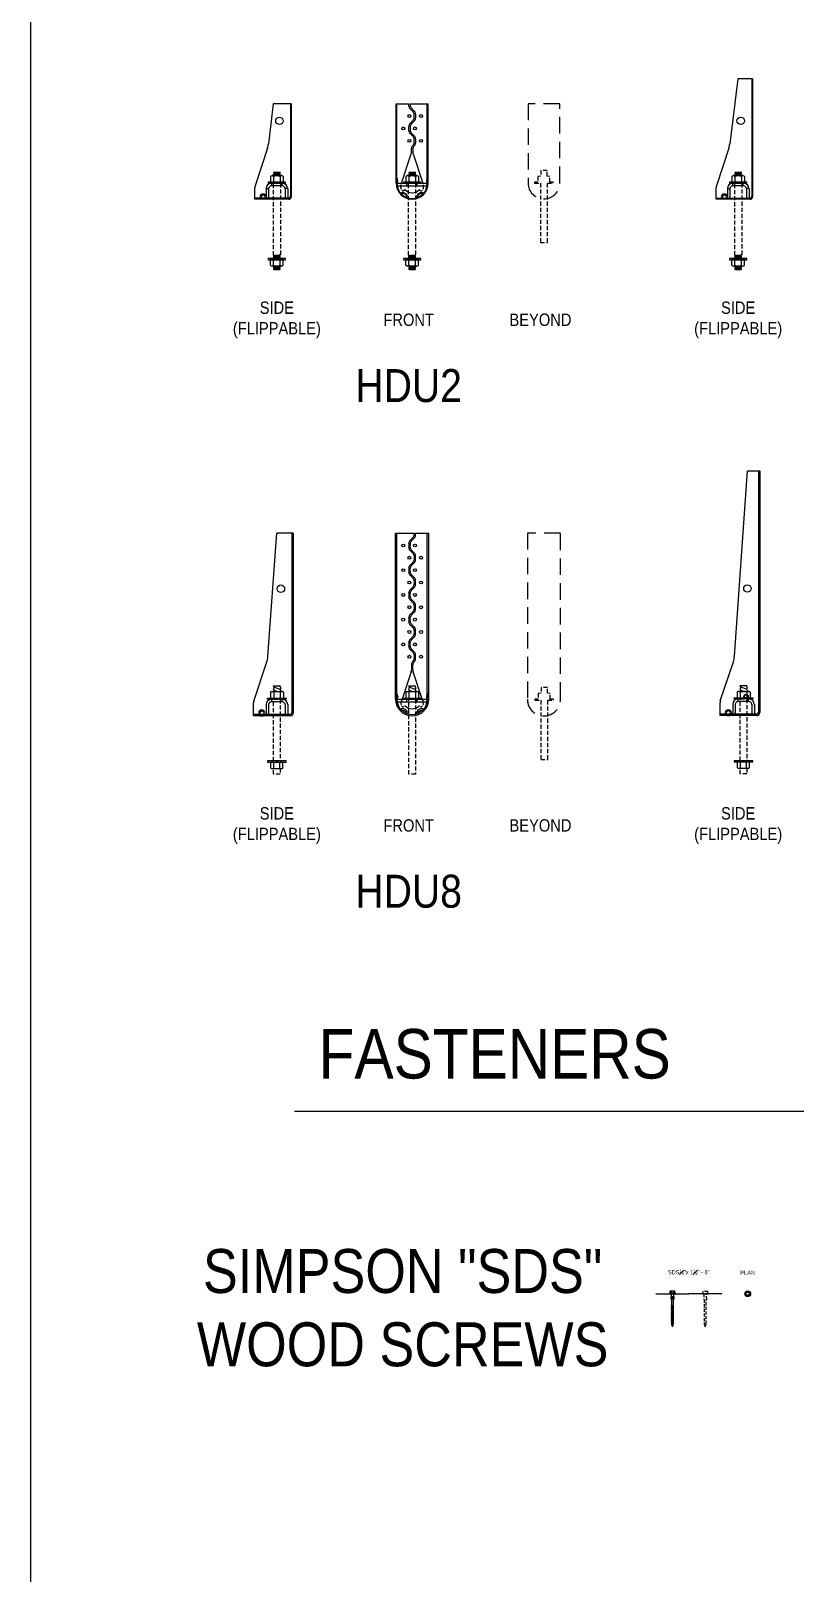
# Model space of a CAD drawing. Header units: inches. Extents: x -2661 to 42767, y -1222 to 9099.
# Drawn here: x 1230.6 to 1300.2, y 1373.8 to 1514.1 of the extents above; entities that cross this region are included whole.
import ezdxf

# ---------------------------------------------------------------- set-up
doc = ezdxf.new("R2010")
doc.units = ezdxf.units.IN
doc.header["$LTSCALE"] = 12
doc.header["$MEASUREMENT"] = 0
doc.linetypes.add('HIDDEN2', pattern=[0.1875, 0.125, -0.0625])
doc.linetypes.add('HIDDEN8', pattern=[0.04625, 0.03125, -0.015])
doc.layers.get('0').update_dxf_attribs({"linetype": 'CONTINUOUS'})
doc.layers.add('S-ANNO-NONPLOT', color=253, linetype='CONTINUOUS', plot=False, transparency=0.5)
for name, color, linetype in [('S-ANNO-NOTE', 4, 'CONTINUOUS'), ('S-BOLT', 2, 'CONTINUOUS'), ('S-FASTENERS', 2, 'CONTINUOUS'), ('S-SIMPSON', 2, 'CONTINUOUS')]:
    doc.layers.add(name, color=color, linetype=linetype)
doc.styles.add('Arial', font='arial.ttf', dxfattribs={"width": 0.85})

# ---------------------------------------------------------------- blocks, each defined once
blk = doc.blocks.new('NUT-LG-THREADS-new')
for p, q in [((-0.94, 0.89), (-0.94, 0)), ((-0.94, 0), (0.94, 0)), ((-0.7, 0.94), (0.7, 0.94)), ((-0.54, 1.8), (0.47, 1.8)), ((-0.54, 1.8), (-0.4, 1.57)), ((-0.4, 1.57), (-0.54, 1.33)), ((-0.54, 1.33), (-0.47, 1.22)), ((-0.4, 1.1), (-0.49, 0.94)), ((-0.47, 1.22), (-0.4, 1.1)), ((-0.47, 0.89), (-0.47, 0)), ((0.41, 1.24), (-0.4, 1.57)), ((-0.01, 0.94), (-0.4, 1.1)), ((0.41, 1.71), (0.17, 1.8)), ((0.47, 1.8), (0.41, 1.71)), ((0.41, 1.71), (0.55, 1.47)), ((0.55, 1.47), (0.41, 1.24)), ((0.41, 1.24), (0.55, 1)), ((0.47, 0.89), (0.47, 0)), ((0.55, 1), (0.51, 0.94)), ((0.94, 0.89), (0.94, 0))]:
    blk.add_line(p, q)
for centre, radius, start, end in [((-0.7, 0.34), 0.597, 66.8491, 113.1509), ((0, -1.38), 2.32, 78.3052, 101.6948), ((0.7, 0.34), 0.597, 66.8491, 113.1509)]:
    blk.add_arc(centre, radius, start, end)
blk = doc.blocks.new('NUT-w-WASHER-LG-new')
blk.add_lwpolyline([(-1.36, 0.17), (1.36, 0.17), (1.36, 0), (-1.36, 0)], close=True)
blk.add_blockref('NUT-LG-THREADS-new', (0, 0.17))
blk = doc.blocks.new('SDS.25X3-f')
at = {"layer": 'S-SIMPSON'}
for p, q in [((0.26, 0.05), (-0.26, 0.05)), ((-0.26, 0.05), (-0.26, 0)), ((0.26, 0), (-0.26, 0)), ((-0.22, 0.22), (-0.22, 0.05)), ((0.16, 0.24), (-0.16, 0.24)), ((-0.11, 0.22), (-0.11, 0.05)), ((0.11, 0.22), (0.11, 0.05)), ((0.22, 0.22), (0.22, 0.05)), ((0.26, 0.05), (0.26, 0)), ((-0.13, -0.29), (-0.13, -0.5)), ((0.13, -0.29), (-0.13, -0.29)), ((0.13, -0.5), (-0.12, -0.5)), ((-0.09, -0.54), (-0.12, -0.5)), ((-0.09, -0.54), (-0.09, -1)), ((-0.09, -0.57), (-0.09, -1)), ((-0.08, -0.29), (-0.08, -0.5)), ((-0.02, -0.29), (-0.02, -0.5)), ((0.05, -0.29), (0.05, -0.5)), ((0.12, -0.5), (0.09, -0.54)), ((0.09, -0.53), (0.09, -1.05)), ((0.09, -0.53), (0.09, -1.05)), ((0.09, -0.98), (0.09, -1.05)), ((0.09, -0.98), (0.09, -1.05)), ((0.09, -0.98), (0.09, -1.05)), ((0.09, -0.98), (0.09, -1.05)), ((0.1, -0.29), (0.1, -0.5)), ((0.13, -0.29), (0.13, -0.5))]:
    blk.add_line(p, q, dxfattribs=at)
at = {"layer": 'S-SIMPSON', "color": 1}
for p, q in [((-0.09, -1.02), (-0.12, -1)), ((-0.12, -1.1), (0.09, -1.05)), ((-0.12, -1.1), (0.09, -1.05)), ((0.12, -1.06), (-0.12, -1.1)), ((0.12, -1.06), (-0.12, -1.1)), ((-0.09, -1.12), (-0.12, -1.1)), ((-0.09, -1.12), (-0.12, -1.1)), ((-0.12, -1.2), (0.09, -1.15)), ((-0.12, -1.2), (0.09, -1.15)), ((-0.12, -1.2), (0.09, -1.15)), ((0.12, -1.16), (-0.12, -1.2)), ((0.12, -1.16), (-0.12, -1.2)), ((0.12, -1.16), (-0.12, -1.2)), ((-0.09, -1.22), (-0.12, -1.2)), ((-0.09, -1.22), (-0.12, -1.2)), ((-0.09, -1.22), (-0.12, -1.2)), ((-0.12, -1.3), (0.09, -1.25)), ((-0.12, -1.3), (0.09, -1.25)), ((-0.12, -1.3), (0.09, -1.25)), ((0.12, -1.26), (-0.12, -1.3)), ((0.12, -1.26), (-0.12, -1.3)), ((0.12, -1.26), (-0.12, -1.3)), ((-0.09, -1.32), (-0.12, -1.3)), ((-0.09, -1.32), (-0.12, -1.3)), ((-0.09, -1.32), (-0.12, -1.3)), ((-0.12, -1.4), (0.09, -1.35)), ((-0.12, -1.4), (0.09, -1.35)), ((-0.12, -1.4), (0.09, -1.35)), ((-0.12, -1.4), (0.09, -1.35)), ((0.12, -1.36), (-0.12, -1.4)), ((0.12, -1.36), (-0.12, -1.4)), ((0.12, -1.36), (-0.12, -1.4)), ((0.12, -1.36), (-0.12, -1.4)), ((-0.09, -1.42), (-0.12, -1.4)), ((-0.09, -1.42), (-0.12, -1.4)), ((-0.09, -1.42), (-0.12, -1.4)), ((-0.09, -1.42), (-0.12, -1.4)), ((-0.09, -1.02), (0, -1)), ((-0.09, -1.02), (-0.09, -1.09)), ((-0.09, -1.02), (-0.09, -1.09)), ((-0.09, -1.02), (-0.09, -1.09)), ((-0.09, -1.02), (-0.09, -1.09)), ((-0.09, -1.02), (-0.09, -1.09)), ((-0.09, -1.02), (-0.09, -1.09)), ((-0.09, -1.02), (-0.09, -1.09)), ((-0.09, -1.02), (-0.09, -1.09)), ((-0.09, -1.12), (0.09, -1.08)), ((-0.09, -1.12), (0.09, -1.08)), ((-0.09, -1.12), (-0.09, -1.19)), ((-0.09, -1.12), (-0.09, -1.19)), ((-0.09, -1.12), (-0.09, -1.19)), ((-0.09, -1.12), (-0.09, -1.19)), ((-0.09, -1.12), (-0.09, -1.19)), ((-0.09, -1.12), (-0.09, -1.19)), ((-0.09, -1.12), (-0.09, -1.19)), ((-0.09, -1.22), (0.09, -1.18)), ((-0.09, -1.22), (0.09, -1.18)), ((-0.09, -1.22), (0.09, -1.18)), ((-0.09, -1.22), (-0.09, -1.29)), ((-0.09, -1.22), (-0.09, -1.29)), ((-0.09, -1.22), (-0.09, -1.29)), ((-0.09, -1.22), (-0.09, -1.29)), ((-0.09, -1.22), (-0.09, -1.29)), ((-0.09, -1.32), (0.09, -1.28)), ((-0.09, -1.32), (0.09, -1.28)), ((-0.09, -1.32), (0.09, -1.28)), ((-0.09, -1.32), (-0.09, -1.39)), ((-0.09, -1.32), (-0.09, -1.39)), ((-0.09, -1.32), (-0.09, -1.39)), ((-0.09, -1.32), (-0.09, -1.39)), ((-0.09, -1.32), (-0.09, -1.39)), ((-0.09, -1.32), (-0.09, -1.39)), ((-0.09, -1.32), (-0.09, -1.39)), ((-0.09, -1.32), (-0.09, -1.39)), ((-0.09, -1.42), (0.09, -1.38)), ((-0.09, -1.42), (0.09, -1.38)), ((-0.09, -1.42), (0.09, -1.38)), ((-0.09, -1.42), (0.09, -1.38)), ((0.09, -1.05), (0.12, -1.06)), ((0.09, -1.05), (0.12, -1.06)), ((0.09, -1.08), (0.12, -1.06)), ((0.09, -1.08), (0.12, -1.06)), ((0.09, -1.08), (0.09, -1.15)), ((0.09, -1.08), (0.09, -1.15)), ((0.09, -1.08), (0.09, -1.15)), ((0.09, -1.08), (0.09, -1.15)), ((0.09, -1.08), (0.09, -1.15)), ((0.09, -1.08), (0.09, -1.15)), ((0.09, -1.08), (0.09, -1.15)), ((0.09, -1.15), (0.12, -1.16)), ((0.09, -1.15), (0.12, -1.16)), ((0.09, -1.15), (0.12, -1.16)), ((0.09, -1.18), (0.12, -1.16)), ((0.09, -1.18), (0.12, -1.16)), ((0.09, -1.18), (0.12, -1.16)), ((0.09, -1.18), (0.09, -1.25)), ((0.09, -1.18), (0.09, -1.25)), ((0.09, -1.18), (0.09, -1.25)), ((0.09, -1.18), (0.09, -1.25)), ((0.09, -1.18), (0.09, -1.25)), ((0.09, -1.25), (0.12, -1.26)), ((0.09, -1.25), (0.12, -1.26)), ((0.09, -1.25), (0.12, -1.26)), ((0.09, -1.28), (0.12, -1.26)), ((0.09, -1.28), (0.12, -1.26)), ((0.09, -1.28), (0.12, -1.26)), ((0.09, -1.28), (0.09, -1.35)), ((0.09, -1.28), (0.09, -1.35)), ((0.09, -1.28), (0.09, -1.35)), ((0.09, -1.28), (0.09, -1.35)), ((0.09, -1.28), (0.09, -1.35)), ((0.09, -1.28), (0.09, -1.35)), ((0.09, -1.28), (0.09, -1.35)), ((0.09, -1.28), (0.09, -1.35)), ((0.09, -1.35), (0.12, -1.36)), ((0.09, -1.35), (0.12, -1.36)), ((0.09, -1.35), (0.12, -1.36)), ((0.09, -1.35), (0.12, -1.36)), ((0.09, -1.38), (0.12, -1.36)), ((0.09, -1.38), (0.12, -1.36)), ((0.09, -1.38), (0.12, -1.36)), ((0.09, -1.38), (0.12, -1.36)), ((0.09, -1.38), (0.09, -1.45)), ((0.09, -1.38), (0.09, -1.45)), ((0.09, -1.38), (0.09, -1.45)), ((0.09, -1.38), (0.09, -1.45)), ((0.09, -1.38), (0.09, -1.45)), ((0.09, -1.38), (0.09, -1.45)), ((-0.12, -1.5), (0.09, -1.45)), ((-0.12, -1.5), (0.09, -1.45)), ((-0.12, -1.5), (0.09, -1.45)), ((-0.12, -1.5), (0.09, -1.45)), ((0.12, -1.46), (-0.12, -1.5)), ((0.12, -1.46), (-0.12, -1.5)), ((0.12, -1.46), (-0.12, -1.5)), ((0.12, -1.46), (-0.12, -1.5)), ((-0.09, -1.52), (-0.12, -1.5)), ((-0.09, -1.52), (-0.12, -1.5)), ((-0.09, -1.52), (-0.12, -1.5)), ((-0.09, -1.52), (-0.12, -1.5)), ((-0.09, -1.52), (-0.12, -1.5)), ((-0.12, -1.6), (0.09, -1.55)), ((-0.12, -1.6), (0.09, -1.55)), ((-0.12, -1.6), (0.09, -1.55)), ((-0.12, -1.6), (0.09, -1.55)), ((0.12, -1.56), (-0.12, -1.6)), ((0.12, -1.56), (-0.12, -1.6)), ((0.12, -1.56), (-0.12, -1.6)), ((0.12, -1.56), (-0.12, -1.6)), ((-0.09, -1.62), (-0.12, -1.6)), ((-0.09, -1.62), (-0.12, -1.6)), ((-0.09, -1.62), (-0.12, -1.6)), ((-0.09, -1.62), (-0.12, -1.6)), ((-0.12, -1.7), (0.09, -1.65)), ((-0.12, -1.7), (0.09, -1.65)), ((-0.12, -1.7), (0.09, -1.65)), ((-0.12, -1.7), (0.09, -1.65)), ((-0.12, -1.7), (0.09, -1.65)), ((0.12, -1.66), (-0.12, -1.7)), ((0.12, -1.66), (-0.12, -1.7)), ((0.12, -1.66), (-0.12, -1.7)), ((0.12, -1.66), (-0.12, -1.7)), ((0.12, -1.66), (-0.12, -1.7)), ((-0.09, -1.72), (-0.12, -1.7)), ((-0.09, -1.72), (-0.12, -1.7)), ((-0.09, -1.72), (-0.12, -1.7)), ((-0.09, -1.72), (-0.12, -1.7)), ((-0.09, -1.72), (-0.12, -1.7)), ((-0.12, -1.8), (0.09, -1.75)), ((-0.12, -1.8), (0.09, -1.75)), ((-0.12, -1.8), (0.09, -1.75)), ((-0.12, -1.8), (0.09, -1.75)), ((0.12, -1.76), (-0.12, -1.8)), ((0.12, -1.76), (-0.12, -1.8)), ((0.12, -1.76), (-0.12, -1.8)), ((0.12, -1.76), (-0.12, -1.8)), ((-0.09, -1.82), (-0.12, -1.8)), ((-0.09, -1.82), (-0.12, -1.8)), ((-0.09, -1.82), (-0.12, -1.8)), ((-0.09, -1.82), (-0.12, -1.8)), ((-0.12, -1.9), (0.09, -1.85)), ((-0.12, -1.9), (0.09, -1.85)), ((-0.12, -1.9), (0.09, -1.85)), ((-0.12, -1.9), (0.09, -1.85)), ((0.12, -1.86), (-0.12, -1.9)), ((0.12, -1.86), (-0.12, -1.9)), ((0.12, -1.86), (-0.12, -1.9)), ((0.12, -1.86), (-0.12, -1.9)), ((-0.09, -1.92), (-0.12, -1.9)), ((-0.09, -1.92), (-0.12, -1.9)), ((-0.09, -1.92), (-0.12, -1.9)), ((-0.09, -1.92), (-0.12, -1.9)), ((-0.12, -2), (0.09, -1.95)), ((-0.12, -2), (0.09, -1.95)), ((-0.12, -2), (0.09, -1.95)), ((-0.12, -2), (0.09, -1.95)), ((0.12, -1.96), (-0.12, -2)), ((0.12, -1.96), (-0.12, -2)), ((0.12, -1.96), (-0.12, -2)), ((0.12, -1.96), (-0.12, -2)), ((-0.09, -2.02), (-0.12, -2)), ((-0.09, -2.02), (-0.12, -2)), ((-0.09, -2.02), (-0.12, -2)), ((-0.09, -2.02), (-0.12, -2)), ((-0.12, -2.1), (0.09, -2.05)), ((-0.12, -2.1), (0.09, -2.05)), ((0.12, -2.06), (-0.12, -2.1)), ((0.12, -2.06), (-0.12, -2.1)), ((-0.09, -2.12), (-0.12, -2.1)), ((-0.09, -2.12), (-0.12, -2.1)), ((-0.12, -2.2), (0.09, -2.15)), ((-0.12, -2.2), (0.09, -2.15)), ((0.12, -2.16), (-0.12, -2.2)), ((0.12, -2.16), (-0.12, -2.2)), ((-0.09, -2.22), (-0.12, -2.2)), ((-0.09, -2.22), (-0.12, -2.2)), ((-0.12, -2.3), (0.09, -2.25)), ((0.12, -2.26), (-0.12, -2.3)), ((-0.09, -2.32), (-0.12, -2.3)), ((-0.12, -2.4), (0.09, -2.35)), ((0.12, -2.36), (-0.12, -2.4)), ((-0.09, -2.42), (-0.12, -2.4)), ((-0.12, -2.5), (0.09, -2.45)), ((0.12, -2.46), (-0.12, -2.5)), ((-0.09, -2.52), (-0.12, -2.5)), ((-0.12, -2.6), (0.08, -2.55)), ((0.07, -2.57), (-0.12, -2.6)), ((-0.09, -2.62), (-0.12, -2.6)), ((-0.12, -2.7), (0.04, -2.66)), ((0.04, -2.67), (-0.12, -2.7)), ((-0.09, -2.72), (-0.12, -2.7)), ((-0.09, -1.42), (-0.09, -1.49)), ((-0.09, -1.42), (-0.09, -1.49)), ((-0.09, -1.42), (-0.09, -1.49)), ((-0.09, -1.42), (-0.09, -1.49)), ((-0.09, -1.42), (-0.09, -1.49)), ((-0.09, -1.42), (-0.09, -1.49)), ((-0.09, -1.52), (0.09, -1.48)), ((-0.09, -1.52), (0.09, -1.48)), ((-0.09, -1.52), (0.09, -1.48)), ((-0.09, -1.52), (0.09, -1.48)), ((-0.09, -1.52), (0, -1.5)), ((-0.09, -1.52), (-0.09, -1.59)), ((-0.09, -1.52), (-0.09, -1.59)), ((-0.09, -1.52), (-0.09, -1.59)), ((-0.09, -1.52), (-0.09, -1.59)), ((-0.09, -1.52), (-0.09, -1.59)), ((-0.09, -1.52), (-0.09, -1.59)), ((-0.09, -1.52), (-0.09, -1.59)), ((-0.09, -1.62), (0.09, -1.58)), ((-0.09, -1.62), (0.09, -1.58)), ((-0.09, -1.62), (0.09, -1.58)), ((-0.09, -1.62), (0.09, -1.58)), ((-0.09, -1.62), (-0.09, -1.69)), ((-0.09, -1.62), (-0.09, -1.69)), ((-0.09, -1.62), (-0.09, -1.69)), ((-0.09, -1.62), (-0.09, -1.69)), ((-0.09, -1.62), (-0.09, -1.69)), ((-0.09, -1.62), (-0.09, -1.69)), ((-0.09, -1.62), (-0.09, -1.69)), ((-0.09, -1.72), (0.09, -1.68)), ((-0.09, -1.72), (0.09, -1.68)), ((-0.09, -1.72), (0.09, -1.68)), ((-0.09, -1.72), (0.09, -1.68)), ((-0.09, -1.72), (0.09, -1.68)), ((-0.09, -1.72), (-0.09, -1.79)), ((-0.09, -1.72), (-0.09, -1.79)), ((-0.09, -1.72), (-0.09, -1.79)), ((-0.09, -1.72), (-0.09, -1.79)), ((-0.09, -1.82), (0.09, -1.78)), ((-0.09, -1.82), (0.09, -1.78)), ((-0.09, -1.82), (0.09, -1.78)), ((-0.09, -1.82), (0.09, -1.78)), ((-0.09, -1.82), (-0.09, -1.89)), ((-0.09, -1.82), (-0.09, -1.89)), ((-0.09, -1.82), (-0.09, -1.89)), ((-0.09, -1.82), (-0.09, -1.89)), ((-0.09, -1.82), (-0.09, -1.89)), ((-0.09, -1.82), (-0.09, -1.89)), ((-0.09, -1.92), (0.09, -1.88)), ((-0.09, -1.92), (0.09, -1.88)), ((-0.09, -1.92), (0.09, -1.88)), ((-0.09, -1.92), (0.09, -1.88)), ((-0.09, -1.92), (-0.09, -1.99)), ((-0.09, -1.92), (-0.09, -1.99)), ((-0.09, -1.92), (-0.09, -1.99)), ((-0.09, -1.92), (-0.09, -1.99)), ((-0.09, -2.02), (0.09, -1.98)), ((-0.09, -2.02), (0.09, -1.98)), ((-0.09, -2.02), (0.09, -1.98)), ((-0.09, -2.02), (0.09, -1.98)), ((-0.09, -2.02), (-0.09, -2.09)), ((-0.09, -2.12), (0.09, -2.08)), ((-0.09, -2.12), (0.09, -2.08)), ((-0.09, -2.12), (-0.09, -2.19)), ((-0.09, -2.12), (-0.09, -2.19)), ((-0.09, -2.22), (0.09, -2.18)), ((-0.09, -2.22), (0.09, -2.18)), ((-0.09, -2.22), (-0.09, -2.29)), ((-0.09, -2.32), (0.09, -2.28)), ((-0.09, -2.32), (-0.09, -2.39)), ((-0.09, -2.42), (0.09, -2.38)), ((-0.09, -2.42), (-0.09, -2.49)), ((-0.09, -2.52), (0.09, -2.48)), ((-0.09, -2.52), (-0.09, -2.59)), ((-0.09, -2.62), (0.07, -2.59)), ((-0.09, -2.62), (-0.09, -2.69)), ((-0.09, -2.72), (0.03, -2.69)), ((-0.09, -2.72), (-0.07, -2.79)), ((-0.09, -2.79), (0.02, -2.77)), ((0.02, -2.78), (-0.09, -2.79)), ((-0.06, -2.82), (-0.09, -2.79)), ((-0.06, -2.82), (0.01, -2.8)), ((0.07, -2.79), (0.04, -2.87)), ((0.07, -2.79), (0.1, -2.76)), ((0.09, -2.72), (0.08, -2.76)), ((0.08, -2.76), (0.1, -2.76)), ((0.09, -1.45), (0.12, -1.46)), ((0.09, -1.45), (0.12, -1.46)), ((0.09, -1.45), (0.12, -1.46)), ((0.09, -1.45), (0.12, -1.46)), ((0.09, -1.48), (0.12, -1.46)), ((0.09, -1.48), (0.12, -1.46)), ((0.09, -1.48), (0.12, -1.46)), ((0.09, -1.48), (0.12, -1.46)), ((0.09, -1.48), (0.09, -1.55)), ((0.09, -1.48), (0.09, -1.55)), ((0.09, -1.48), (0.09, -1.55)), ((0.09, -1.48), (0.09, -1.55)), ((0.09, -1.48), (0.09, -1.55)), ((0.09, -1.48), (0.09, -1.55)), ((0.09, -1.48), (0.09, -1.55)), ((0.09, -1.55), (0.12, -1.56)), ((0.09, -1.55), (0.12, -1.56)), ((0.09, -1.55), (0.12, -1.56)), ((0.09, -1.55), (0.12, -1.56)), ((0.09, -1.58), (0.12, -1.56)), ((0.09, -1.58), (0.12, -1.56)), ((0.09, -1.58), (0.12, -1.56)), ((0.09, -1.58), (0.12, -1.56)), ((0.09, -1.58), (0.09, -1.65)), ((0.09, -1.58), (0.09, -1.65)), ((0.09, -1.58), (0.09, -1.65)), ((0.09, -1.58), (0.09, -1.65)), ((0.09, -1.58), (0.09, -1.65)), ((0.09, -1.58), (0.09, -1.65)), ((0.09, -1.58), (0.09, -1.65)), ((0.09, -1.65), (0.12, -1.66)), ((0.09, -1.65), (0.12, -1.66)), ((0.09, -1.65), (0.12, -1.66)), ((0.09, -1.65), (0.12, -1.66)), ((0.09, -1.65), (0.12, -1.66)), ((0.09, -1.68), (0.12, -1.66)), ((0.09, -1.68), (0.12, -1.66)), ((0.09, -1.68), (0.12, -1.66)), ((0.09, -1.68), (0.12, -1.66)), ((0.09, -1.68), (0.12, -1.66)), ((0.09, -1.68), (0.09, -1.75)), ((0.09, -1.68), (0.09, -1.75)), ((0.09, -1.68), (0.09, -1.75)), ((0.09, -1.68), (0.09, -1.75)), ((0.09, -1.75), (0.12, -1.76)), ((0.09, -1.75), (0.12, -1.76)), ((0.09, -1.75), (0.12, -1.76)), ((0.09, -1.75), (0.12, -1.76)), ((0.09, -1.78), (0.12, -1.76)), ((0.09, -1.78), (0.12, -1.76)), ((0.09, -1.78), (0.12, -1.76)), ((0.09, -1.78), (0.12, -1.76)), ((0.09, -1.78), (0.09, -1.85)), ((0.09, -1.78), (0.09, -1.85)), ((0.09, -1.78), (0.09, -1.85)), ((0.09, -1.78), (0.09, -1.85)), ((0.09, -1.78), (0.09, -1.85)), ((0.09, -1.78), (0.09, -1.85)), ((0.09, -1.85), (0.12, -1.86)), ((0.09, -1.85), (0.12, -1.86)), ((0.09, -1.85), (0.12, -1.86)), ((0.09, -1.85), (0.12, -1.86)), ((0.09, -1.88), (0.12, -1.86)), ((0.09, -1.88), (0.12, -1.86)), ((0.09, -1.88), (0.12, -1.86)), ((0.09, -1.88), (0.12, -1.86)), ((0.09, -1.88), (0.09, -1.95)), ((0.09, -1.88), (0.09, -1.95)), ((0.09, -1.88), (0.09, -1.95)), ((0.09, -1.88), (0.09, -1.95)), ((0.09, -1.95), (0.12, -1.96)), ((0.09, -1.95), (0.12, -1.96)), ((0.09, -1.95), (0.12, -1.96)), ((0.09, -1.95), (0.12, -1.96)), ((0.09, -1.98), (0.12, -1.96)), ((0.09, -1.98), (0.12, -1.96)), ((0.09, -1.98), (0.12, -1.96)), ((0.09, -1.98), (0.12, -1.96)), ((0.09, -1.98), (0.09, -2.05)), ((0.09, -2.05), (0.12, -2.06)), ((0.09, -2.05), (0.12, -2.06)), ((0.09, -2.08), (0.12, -2.06)), ((0.09, -2.08), (0.12, -2.06)), ((0.09, -2.08), (0.09, -2.15)), ((0.09, -2.08), (0.09, -2.15)), ((0.09, -2.15), (0.12, -2.16)), ((0.09, -2.15), (0.12, -2.16)), ((0.09, -2.18), (0.12, -2.16)), ((0.09, -2.18), (0.12, -2.16)), ((0.09, -2.18), (0.09, -2.25)), ((0.09, -2.25), (0.12, -2.26)), ((0.09, -2.28), (0.12, -2.26)), ((0.09, -2.28), (0.09, -2.35)), ((0.09, -2.35), (0.12, -2.36)), ((0.09, -2.38), (0.12, -2.36)), ((0.09, -2.38), (0.09, -2.45)), ((0.09, -2.45), (0.12, -2.46)), ((0.09, -2.48), (0.12, -2.46)), ((0.09, -2.48), (0.09, -2.55)), ((0.09, -2.55), (0.12, -2.56)), ((0.09, -2.58), (0.12, -2.56)), ((0.09, -2.58), (0.09, -2.65)), ((0.09, -2.65), (0.12, -2.66)), ((0.09, -2.68), (0.12, -2.66)), ((0.09, -2.68), (0.09, -2.72)), ((-0.06, -2.82), (-0.04, -2.88)), ((-0.06, -2.89), (0, -2.87)), ((0, -2.88), (-0.06, -2.89)), ((-0.03, -2.91), (-0.06, -2.89)), ((-0.03, -2.91), (0, -2.9)), ((-0.03, -2.91), (0, -3)), ((0.03, -2.89), (0, -3)), ((0.03, -2.89), (0.07, -2.87)), ((0.04, -2.87), (0.07, -2.87))]:
    blk.add_line(p, q, dxfattribs=at)
at = {"layer": 'S-SIMPSON'}
for points in [[(0, -0.5), (-0.13, -0.5)], [(-0.12, -0.03), (-0.12, -0.29)], [(0.12, -0.03), (0.12, -0.29)]]:
    blk.add_lwpolyline(points, dxfattribs=at)
at = {"layer": 'S-SIMPSON', "color": 1}
blk.add_lwpolyline([(0, -1), (0, -1), (-0.12, -1)], dxfattribs=at)
at = {"layer": 'S-SIMPSON'}
for centre, radius, start, end in [((-0.16, 0.14), 0.102, 57.7958, 122.2042), ((-0.15, -0.03), 0.0312, 0, 90), ((0, -0.14), 0.383, 73.5736, 106.4264), ((0.16, 0.14), 0.102, 57.7958, 122.2042), ((0.15, -0.03), 0.0312, 90, 180)]:
    blk.add_arc(centre, radius, start, end, dxfattribs=at)
at = {"layer": 'S-SIMPSON', "color": 1}
blk.add_arc((1.16, -2.97), 1.16, 157.6147, 181.3564, dxfattribs=at)
blk = doc.blocks.new('*U283')
at = {"layer": 'S-FASTENERS'}
blk.add_blockref('SDS.25X3-f', (0, 0), dxfattribs=at)
blk = doc.blocks.new('SDS.25 Top')
blk.add_lwpolyline([(0.11, -0.19), (0.22, 0), (0.11, 0.19), (-0.11, 0.19), (-0.22, 0), (-0.11, -0.19)], close=True)
for radius in [0.258, 0.186, 0.155]:
    blk.add_circle((0, 0), radius)
blk = doc.blocks.new('*U1208')
for p, q in [((-1.63, 8.69), (-2.08, 5.04)), ((0, 8.69), (-1.63, 8.69)), ((-0.07, 8.69), (-0.07, 0.21)), ((0, 8.69), (0, 0.21)), ((-2.16, 4.65), (-3.29, 1.22)), ((-0.81, 1.45), (-1.81, 1.45)), ((-1.78, 1.21), (-1.78, 1.45)), ((-0.84, 1.21), (-0.84, 1.45)), ((-3.31, 0), (-3.31, 1.06)), ((-0.21, 0.08), (-3.31, 0.08)), ((-0.21, 0), (-3.31, 0)), ((-2.29, 0.96), (-2.06, 0.96)), ((-2.29, 0.96), (-2.29, 0.08)), ((-2.06, 0.96), (-2.06, 0.08)), ((-1.88, 0), (-1.88, 0.08)), ((-0.81, 1.21), (-1.81, 1.21)), ((-0.75, 0), (-0.75, 0.08)), ((-0.32, 0.96), (-0.56, 0.96)), ((-0.56, 0.96), (-0.56, 0.08)), ((-0.32, 0.96), (-0.32, 0.08))]:
    blk.add_line(p, q)
blk.add_circle((-1.07, 7.13), 0.344)
for centre, radius, start, end in [((-4.06, 5.28), 2, 341.6294, 353), ((-1.81, 0.96), 0.485, 90, 180), ((-0.81, 0.96), 0.485, 0, 90), ((-2.81, 1.06), 0.5, 161.6294, 180), ((-2.56, 0.18), 0.287, 4.3718, 175.6282), ((-2.56, 0.22), 0.287, 184.3718, 230.2368), ((-2.56, 0.18), 0.188, 6.7123, 173.2877), ((-2.56, 0.22), 0.188, 186.7123, 353.2877), ((-2.56, 0.22), 0.287, 309.7632, 355.6282), ((-1.81, 0.96), 0.25, 90, 180), ((-0.81, 0.96), 0.25, 0, 90), ((-0.21, 0.21), 0.21, 270, 0), ((-0.21, 0.21), 0.135, 270, 0)]:
    blk.add_arc(centre, radius, start, end)
blk = doc.blocks.new('HDU2-f')
for p, q in [((-1.45, 1.45), (-1.45, 8.69)), ((-1.45, 8.69), (-0.31, 8.69)), ((-1.38, 2.78), (-1.38, 8.69)), ((-0.31, 8.52), (-0.31, 8.69)), ((-0.19, 8.69), (-0.19, 8.55)), ((-0.19, 8.69), (1.45, 8.69)), ((1.38, 2.78), (1.38, 8.69)), ((1.45, 1.45), (1.45, 8.69)), ((0.09, 7.95), (-0.19, 8.23)), ((-0.19, 6.9), (0.09, 7.18)), ((-0.09, 8.3), (0.19, 8.02)), ((0.19, 7.11), (-0.09, 6.83)), ((0.19, 7.42), (0.19, 7.71)), ((0.31, 7.74), (0.31, 7.39)), ((-0.31, 6.27), (-0.31, 6.61)), ((-0.19, 6.58), (-0.19, 6.3)), ((0.09, 5.7), (-0.19, 5.98)), ((-0.09, 6.05), (0.19, 5.77)), ((-0.06, 4.28), (-0.06, 4.61)), ((0.06, 4.9), (0.09, 4.93)), ((0.06, 4.58), (0.06, 4.28)), ((0.19, 4.86), (0.16, 4.83)), ((0.19, 5.17), (0.19, 5.46)), ((0.31, 5.49), (0.31, 5.14)), ((-0.98, 1.45), (-0.09, 4.13)), ((0.09, 4.13), (0.98, 1.45)), ((-1.39, 1.71), (-1.39, 1.65)), ((-1.38, 1.45), (-1.38, 2.78)), ((-1.38, 1.45), (1.38, 1.45)), ((-1.32, 1.74), (-1.32, 1.62)), ((-0.47, 1.21), (-0.47, 1.45)), ((0.47, 1.21), (0.47, 1.45)), ((1.32, 1.74), (1.32, 1.62)), ((1.38, 1.45), (1.38, 2.78)), ((1.39, 1.71), (1.39, 1.65)), ((-1.38, 1.21), (1.38, 1.21)), ((-1.38, 1.21), (-1.38, 1.21)), ((-1.38, 1.21), (-1.38, 1.21)), ((-1.38, 1.21), (-1.38, 1.21)), ((-1.38, 1.21), (-1.38, 1.21)), ((-0.74, 0.8), (-0.66, 0.88)), ((0.74, 0.8), (0.66, 0.88)), ((1.38, 1.21), (1.38, 1.21)), ((1.38, 1.21), (1.38, 1.21))]:
    blk.add_line(p, q)
at = {"color": 3}
for p, q in [((-1.38, 1.45), (-1.38, 1.45)), ((-1.38, 1.45), (-1.38, 1.45)), ((1.38, 1.45), (1.38, 1.45))]:
    blk.add_line(p, q, dxfattribs=at)
for centre in [(-0.25, 7.56), (0.81, 7.56), (-0.81, 6.44), (0.25, 6.44), (-0.25, 5.31), (0.81, 5.31)]:
    blk.add_circle(centre, 0.133)
for centre, radius, start, end in [((0.09, 8.52), 0.406, 180, 225), ((0.16, 8.55), 0.344, 180, 225), ((-0.16, 7.71), 0.344, 0, 45), ((-0.16, 7.42), 0.344, 315, 0), ((-0.09, 7.74), 0.406, 0, 45), ((-0.09, 7.39), 0.406, 315, 0), ((0.09, 6.61), 0.406, 135, 180), ((0.09, 6.27), 0.406, 180, 225), ((0.16, 6.58), 0.344, 135, 180), ((0.16, 6.3), 0.344, 180, 225), ((-0.16, 5.46), 0.344, 0, 45), ((-0.09, 5.49), 0.406, 0, 45), ((-0.56, 4.28), 0.5, 341.6294, 0), ((0.34, 4.61), 0.406, 135, 180), ((0.41, 4.58), 0.344, 135, 180), ((0.56, 4.28), 0.5, 180, 198.3706), ((-0.16, 5.17), 0.344, 315, 0), ((-0.09, 5.14), 0.406, 315, 0), ((-1.58, 1.74), 0.262, 39.3849, 60.8799), ((-1.58, 1.74), 0.187, 0, 47.0141), ((-1.58, 1.62), 0.187, 312.9859, 0), ((0, 1.45), 1.45, 180, 0), ((-1.58, 1.62), 0.262, 299.4514, 320.6151), ((-1.58, 1.62), 0.262, 299.4514, 320.6151), ((-1.58, 1.74), 0.262, 0, 39.3849), ((-1.58, 1.62), 0.262, 320.6151, 0), ((0, 1.45), 1.38, 180, 0), ((1.58, 1.74), 0.262, 140.6151, 180), ((1.58, 1.62), 0.262, 180, 219.3849), ((1.58, 1.74), 0.262, 119.1201, 140.6151), ((1.58, 1.62), 0.262, 219.3849, 240.5486), ((1.58, 1.62), 0.262, 219.3849, 240.5486), ((1.58, 1.74), 0.187, 132.9859, 180), ((1.58, 1.62), 0.187, 180, 227.0141), ((-0.83, 0.3), 0.3, 129.4003, 146.5932), ((-0.55, 1.15), 0.5, 161.6294, 208.53), ((-0.83, 0.3), 0.3, 54.0706, 129.4003), ((-0.83, 0.3), 0.225, 128.0456, 146.5932), ((-0.83, 0.3), 0.225, 54.0706, 128.0456), ((-0.83, 0.89), 0.125, 214.3242, 315.282), ((0, 1.45), 1.19, 234.0706, 239.1159), ((0, 1.45), 0.875, 221.0161, 318.9839), ((0, 1.45), 1.12, 234.0706, 239.1159), ((-0.73, 0.23), 0.225, 345.1409, 59.1159), ((-0.73, 0.23), 0.3, 343.7862, 59.1159), ((-0.73, 0.23), 0.225, 326.5932, 345.1409), ((-0.73, 0.23), 0.3, 329.3782, 343.7862), ((0.73, 0.23), 0.3, 120.8841, 196.2138), ((0.73, 0.23), 0.3, 196.2138, 210.6218), ((0.73, 0.23), 0.225, 120.8841, 194.8591), ((0.73, 0.23), 0.225, 194.8591, 213.4068), ((0, 1.45), 1.12, 300.8841, 305.9294), ((0, 1.45), 1.19, 300.8841, 305.9294), ((0.83, 0.3), 0.3, 50.5997, 125.9294), ((0.83, 0.3), 0.225, 51.9544, 125.9294), ((0.83, 0.89), 0.125, 224.718, 325.6758), ((0.83, 0.3), 0.225, 33.4068, 51.9544), ((0.55, 1.15), 0.5, 331.47, 18.3706), ((0.83, 0.3), 0.3, 33.4068, 50.5997)]:
    blk.add_arc(centre, radius, start, end)
blk = doc.blocks.new('*U1210')
for p, q in [((-1.35, 10.95), (-2.08, 5.04)), ((0, 10.95), (-1.35, 10.95)), ((-0.08, 10.95), (-0.08, 0.21)), ((0, 10.95), (0, 0.21)), ((-2.16, 4.65), (-3.29, 1.22)), ((-0.81, 1.45), (-1.81, 1.45)), ((-1.78, 1.21), (-1.78, 1.45)), ((-0.84, 1.21), (-0.84, 1.45)), ((-3.31, 0), (-3.31, 1.06)), ((-0.21, 0.07), (-3.31, 0.07)), ((-0.21, 0), (-3.31, 0)), ((-2.29, 0.96), (-2.06, 0.96)), ((-2.29, 0.96), (-2.29, 0.07)), ((-2.29, 0.96), (-2.29, 0.07)), ((-2.06, 0.96), (-2.06, 0.07)), ((-1.88, 0), (-1.88, 0.07)), ((-0.81, 1.21), (-1.81, 1.21)), ((-0.75, 0), (-0.75, 0.07)), ((-0.32, 0.96), (-0.56, 0.96)), ((-0.56, 0.96), (-0.56, 0.07)), ((-0.32, 0.96), (-0.32, 0.07))]:
    blk.add_line(p, q)
blk.add_circle((-1.08, 7.13), 0.344)
for centre, radius, start, end in [((-4.06, 5.28), 2, 341.6294, 353), ((-1.81, 0.96), 0.485, 90, 180), ((-0.81, 0.96), 0.485, 0, 90), ((-2.81, 1.06), 0.5, 161.6294, 180), ((-2.56, 0.18), 0.287, 4.3718, 175.6282), ((-2.56, 0.22), 0.287, 184.3718, 230.2368), ((-2.56, 0.18), 0.188, 6.7123, 173.2877), ((-2.56, 0.22), 0.188, 186.7123, 353.2877), ((-2.56, 0.22), 0.287, 309.7632, 355.6282), ((-1.81, 0.96), 0.25, 90, 180), ((-0.81, 0.96), 0.25, 0, 90), ((-0.21, 0.21), 0.21, 270, 0), ((-0.21, 0.21), 0.135, 270, 0)]:
    blk.add_arc(centre, radius, start, end)
blk = doc.blocks.new('*U1212')
for p, q in [((-2.31, 5.39), (-1.5, 16.62)), ((0, 16.62), (-1.5, 16.62)), ((-0.13, 16.62), (-0.13, 0.27)), ((0, 16.62), (0, 0.27)), ((-3.6, 1.33), (-2.41, 4.9)), ((-0.99, 1.51), (-1.99, 1.51)), ((-1.96, 1.27), (-1.96, 1.51)), ((-1.02, 1.27), (-1.02, 1.51)), ((-3.62, 0), (-3.62, 1.17)), ((-0.27, 0.13), (-3.62, 0.13)), ((-0.27, 0), (-3.62, 0)), ((-2.47, 1.02), (-2.47, 0.13)), ((-2.24, 1.02), (-2.24, 0.13)), ((-0.99, 1.27), (-1.99, 1.27)), ((-1.94, 0.04), (-1.94, 0.13)), ((-0.81, 0.04), (-0.81, 0.13)), ((-0.74, 1.02), (-0.74, 0.13)), ((-0.5, 1.02), (-0.5, 0.13)), ((-0.13, 0.38), (-0.03, 0.38))]:
    blk.add_line(p, q)
blk.add_circle((-1.13, 11.56), 0.344)
for centre, radius, start, end in [((-4.31, 5.53), 2, 341.6294, 356), ((-1.99, 1.02), 0.485, 90, 180), ((-0.99, 1.02), 0.485, 0, 90), ((-3.12, 1.17), 0.5, 161.6294, 180), ((-2.87, 0.24), 0.287, 4.3718, 175.6282), ((-2.87, 0.28), 0.287, 184.3718, 355.6282), ((-2.87, 0.24), 0.188, 6.7123, 173.2877), ((-2.87, 0.28), 0.188, 186.7123, 353.2877), ((-1.99, 1.02), 0.25, 90, 180), ((-0.99, 1.02), 0.25, 0, 90), ((-0.27, 0.27), 0.27, 270, 0), ((-0.27, 0.27), 0.135, 270, 0)]:
    blk.add_arc(centre, radius, start, end)
blk = doc.blocks.new('HDU8-f')
for p, q in [((-1.51, 1.51), (-1.51, 16.63)), ((-1.51, 16.63), (0.19, 16.63)), ((-1.38, 2.84), (-1.38, 16.63)), ((-0.31, 15.67), (-0.31, 15.5)), ((-0.31, 15.5), (-0.31, 15.33)), ((0.09, 16.24), (-0.19, 15.96)), ((-0.19, 15.64), (-0.19, 15.5)), ((-0.19, 15.36), (-0.19, 15.5)), ((-0.09, 15.89), (0.19, 16.17)), ((0.19, 16.63), (0.19, 16.48)), ((0.31, 16.45), (0.31, 16.63)), ((0.31, 16.63), (1.51, 16.63)), ((1.37, 2.84), (1.37, 16.63)), ((1.51, 1.51), (1.51, 16.63)), ((-0.19, 15.04), (0.09, 14.76)), ((0.19, 14.83), (-0.09, 15.11)), ((0.19, 14.52), (0.19, 14.23)), ((0.31, 14.2), (0.31, 14.55)), ((-0.31, 13.42), (-0.31, 13.08)), ((0.09, 13.99), (-0.19, 13.71)), ((-0.19, 13.11), (-0.19, 13.39)), ((-0.19, 12.79), (0.09, 12.51)), ((-0.09, 13.64), (0.19, 13.92)), ((0.19, 12.58), (-0.09, 12.86)), ((0.09, 11.74), (-0.19, 11.46)), ((-0.09, 11.39), (0.19, 11.67)), ((0.19, 12.27), (0.19, 11.98)), ((0.31, 11.95), (0.31, 12.3)), ((-0.31, 11.17), (-0.31, 10.83)), ((-0.19, 10.86), (-0.19, 11.14)), ((-0.19, 10.54), (0.09, 10.26)), ((0.19, 10.33), (-0.09, 10.61)), ((0.19, 10.02), (0.19, 9.73)), ((0.31, 9.7), (0.31, 10.05)), ((-0.31, 8.92), (-0.31, 8.58)), ((0.09, 9.49), (-0.19, 9.21)), ((-0.19, 8.61), (-0.19, 8.89)), ((-0.09, 9.14), (0.19, 9.42)), ((-0.19, 8.29), (0.09, 8.01)), ((0.09, 7.24), (-0.19, 6.96)), ((0.19, 8.08), (-0.09, 8.36)), ((-0.09, 6.89), (0.19, 7.17)), ((0.19, 7.77), (0.19, 7.48)), ((0.31, 7.45), (0.31, 7.8)), ((-0.31, 6.67), (-0.31, 6.33)), ((-0.19, 6.36), (-0.19, 6.64)), ((-0.19, 6.04), (0.09, 5.76)), ((0.19, 5.83), (-0.09, 6.11)), ((-0.06, 4.67), (-0.06, 4.16)), ((0.09, 4.99), (0.06, 4.96)), ((0.06, 4.16), (0.06, 4.64)), ((0.16, 4.89), (0.19, 4.92)), ((0.19, 5.52), (0.19, 5.23)), ((0.31, 5.2), (0.31, 5.55)), ((-1.38, 1.51), (-1.38, 2.84)), ((-0.09, 4), (-0.91, 1.51)), ((0.91, 1.51), (0.09, 4)), ((1.37, 1.51), (1.37, 2.84)), ((-1.45, 1.81), (-1.45, 1.69)), ((-1.38, 1.51), (1.37, 1.51)), ((-1.38, 1.51), (-1.38, 1.27)), ((-1.38, 1.27), (-1.38, 1.51)), ((-1.38, 1.52), (-1.38, 1.52)), ((-1.31, 1.81), (-1.31, 1.69)), ((-0.93, 1.46), (-1, 1.26)), ((-0.47, 1.28), (-0.47, 1.51)), ((0.47, 1.28), (0.47, 1.51)), ((0.93, 1.46), (1, 1.25)), ((1.32, 1.8), (1.32, 1.68)), ((1.37, 1.27), (1.37, 1.51)), ((1.37, 1.51), (1.37, 1.51)), ((1.45, 1.8), (1.45, 1.68)), ((-1.38, 1.28), (1.37, 1.28)), ((-1.08, 0.53), (-1.11, 0.49)), ((-0.97, 0.45), (-1.01, 0.39)), ((-0.59, 0.2), (-0.63, 0.14)), ((-0.48, 0.13), (-0.5, 0.09)), ((0.48, 0.13), (0.5, 0.09)), ((0.59, 0.2), (0.63, 0.14)), ((0.97, 0.45), (1.01, 0.39)), ((1.08, 0.53), (1.11, 0.49))]:
    blk.add_line(p, q)
for points in [[(-1.38, 1.27), (-1.38, 1.27), (-1.37, 1.26), (-1.37, 1.25), (-1.37, 1.23), (-1.37, 1.2), (-1.36, 1.17), (-1.35, 1.14), (-1.33, 1.1), (-1.31, 1.06), (-1.29, 1.03)], [(1.29, 1.03), (1.31, 1.06), (1.33, 1.1), (1.35, 1.14), (1.36, 1.17), (1.37, 1.2), (1.37, 1.23), (1.37, 1.25), (1.37, 1.26), (1.37, 1.27), (1.37, 1.27)]]:
    blk.add_lwpolyline(points)
for centre in [(-0.81, 15.5), (0.25, 15.5), (-0.25, 14.38), (0.81, 14.38), (-0.81, 13.25), (0.25, 13.25), (-0.25, 12.13), (0.81, 12.13), (-0.81, 11), (-0.25, 9.88), (0.25, 11), (0.81, 9.88), (-0.81, 8.75), (0.25, 8.75), (-0.25, 7.63), (0.81, 7.63), (-0.81, 6.5), (0.25, 6.5), (-0.25, 5.38), (0.81, 5.38)]:
    blk.add_circle(centre, 0.133)
for centre, radius, start, end in [((0.09, 15.67), 0.406, 135, 180), ((0.16, 15.64), 0.344, 135, 180), ((-0.16, 16.48), 0.344, 315, 0), ((-0.09, 16.45), 0.406, 315, 0), ((0.09, 15.33), 0.406, 180, 225), ((0.16, 15.36), 0.344, 180, 225), ((-0.16, 14.52), 0.344, 0, 45), ((-0.16, 14.23), 0.344, 315, 0), ((-0.09, 14.55), 0.406, 0, 45), ((-0.09, 14.2), 0.406, 315, 0), ((0.09, 13.42), 0.406, 135, 180), ((0.09, 13.08), 0.406, 180, 225), ((0.16, 13.39), 0.344, 135, 180), ((0.16, 13.11), 0.344, 180, 225), ((0.09, 11.17), 0.406, 135, 180), ((0.16, 11.14), 0.344, 135, 180), ((-0.16, 12.27), 0.344, 0, 45), ((-0.16, 11.98), 0.344, 315, 0), ((-0.09, 12.3), 0.406, 0, 45), ((-0.09, 11.95), 0.406, 315, 0), ((0.09, 10.83), 0.406, 180, 225), ((0.16, 10.86), 0.344, 180, 225), ((-0.16, 10.02), 0.344, 0, 45), ((-0.09, 10.05), 0.406, 0, 45), ((0.09, 8.92), 0.406, 135, 180), ((0.09, 8.58), 0.406, 180, 225), ((0.16, 8.89), 0.344, 135, 180), ((0.16, 8.61), 0.344, 180, 225), ((-0.16, 9.73), 0.344, 315, 0), ((-0.09, 9.7), 0.406, 315, 0), ((-0.16, 7.77), 0.344, 0, 45), ((-0.16, 7.48), 0.344, 315, 0), ((-0.09, 7.8), 0.406, 0, 45), ((-0.09, 7.45), 0.406, 315, 0), ((0.09, 6.67), 0.406, 135, 180), ((0.09, 6.33), 0.406, 180, 225), ((0.16, 6.64), 0.344, 135, 180), ((0.16, 6.36), 0.344, 180, 225), ((-0.16, 5.52), 0.344, 0, 45), ((-0.09, 5.55), 0.406, 0, 45), ((0.34, 4.67), 0.406, 135, 180), ((0.41, 4.64), 0.344, 135, 180), ((-0.16, 5.23), 0.344, 315, 0), ((-0.09, 5.2), 0.406, 315, 0), ((-0.56, 4.16), 0.5, 341.6294, 0), ((0.56, 4.16), 0.5, 180, 198.3706), ((-1.58, 1.81), 0.262, 38.924, 74.6094), ((-1.58, 1.81), 0.127, 359.5391, 57.4325), ((-1.58, 1.69), 0.127, 301.6457, 359.5391), ((-1.58, 1.69), 0.262, 285.0273, 320.1542), ((0, 1.51), 1.51, 180, 0), ((0, 1.51), 1.38, 180, 0), ((-1.58, 1.81), 0.262, 359.5391, 38.924), ((-1.58, 1.69), 0.262, 320.1542, 359.5391), ((1.58, 1.8), 0.262, 140.6151, 180), ((1.58, 1.68), 0.262, 180, 219.3849), ((1.58, 1.8), 0.262, 104.9297, 140.6151), ((1.58, 1.68), 0.262, 219.3849, 254.5118), ((1.58, 1.8), 0.127, 122.1066, 180), ((1.58, 1.68), 0.127, 180, 237.8934), ((-0.73, 1.12), 0.3, 161.6294, 208.1453), ((-0.83, 0.36), 0.3, 54.0706, 129.4003), ((-0.83, 0.95), 0.125, 214.3242, 315.282), ((-0.83, 0.36), 0.165, 54.0706, 125.0139), ((0, 1.51), 1.25, 234.0706, 239.1159), ((0, 1.51), 0.875, 221.0161, 318.9839), ((0, 1.51), 1.12, 234.0706, 239.1159), ((-0.73, 0.29), 0.165, 348.1726, 59.1159), ((-0.73, 0.29), 0.3, 343.7862, 59.1159), ((0.73, 0.29), 0.3, 120.8841, 196.2138), ((0.73, 0.29), 0.165, 120.8841, 191.8274), ((0, 1.51), 1.12, 300.8841, 305.9294), ((0, 1.51), 1.25, 300.8841, 305.9294), ((0.83, 0.36), 0.3, 50.5997, 125.9294), ((0.83, 0.95), 0.125, 224.718, 325.6758), ((0.83, 0.36), 0.165, 54.9861, 125.9294), ((0.73, 1.12), 0.3, 331.8547, 18.3706)]:
    blk.add_arc(centre, radius, start, end)
blk = doc.blocks.new('*U682')
at = {"layer": 'S-SIMPSON', "color": 1, "linetype": 'HIDDEN8', "ltscale": 0.75}
blk.add_lwpolyline([(0, -3), (0.09, -2.72), (0.09, -0.54), (0.13, -0.5), (0.12, -0.03, -0.417818), (0.15, 0), (0.26, 0), (0.26, 0.05), (0.22, 0.05), (0.22, 0.22), (-0.22, 0.22), (-0.22, 0.05), (-0.26, 0.05), (-0.26, 0), (-0.15, 0, -0.414214), (-0.12, -0.03), (-0.13, -0.5), (-0.09, -0.54), (-0.09, -2.72)], format="xyb", close=True, dxfattribs=at)
blk = doc.blocks.new('*U1214')
for p, q in [((-2.31, 5.39), (-1.13, 22.25)), ((-1.13, 22.25), (0, 22.25)), ((-0.13, 22.25), (-0.13, 0.27)), ((0, 22.25), (0, 0.27)), ((-3.6, 1.33), (-2.41, 4.9)), ((-0.99, 1.51), (-1.99, 1.51)), ((-1.96, 1.27), (-1.96, 1.51)), ((-1.02, 1.27), (-1.02, 1.51)), ((-3.62, 0), (-3.62, 1.17)), ((-0.27, 0.13), (-3.62, 0.13)), ((-0.27, 0), (-3.62, 0)), ((-2.47, 1.02), (-2.47, 0.13)), ((-2.24, 0.13), (-2.47, 0.13)), ((-2.24, 1.02), (-2.24, 0.13)), ((-0.99, 1.27), (-1.99, 1.27)), ((-0.74, 1.02), (-0.74, 0.13)), ((-0.5, 0.13), (-0.74, 0.13)), ((-0.5, 1.02), (-0.5, 0.13)), ((-0.13, 0.39), (-0.03, 0.39))]:
    blk.add_line(p, q)
for centre, radius in [((-1.13, 11.56), 0.344), ((-1.26, 1.74), 0.199), ((-1.26, 1.74), 0.149)]:
    blk.add_circle(centre, radius)
for centre, radius, start, end in [((-4.31, 5.53), 2, 341.6294, 356), ((-1.99, 1.02), 0.485, 90, 180), ((-0.99, 1.02), 0.485, 0, 90), ((-3.12, 1.17), 0.5, 161.6294, 180), ((-2.87, 0.24), 0.287, 4.3718, 175.6282), ((-2.87, 0.28), 0.287, 184.3718, 355.6282), ((-2.87, 0.24), 0.188, 6.7123, 173.2877), ((-2.87, 0.28), 0.188, 186.7123, 353.2877), ((-1.99, 1.02), 0.25, 90, 180), ((-0.99, 1.02), 0.25, 0, 90), ((-0.27, 0.27), 0.27, 270, 0), ((-0.27, 0.27), 0.135, 270, 0)]:
    blk.add_arc(centre, radius, start, end)
blk = doc.blocks.new('NUT-SM-THREADS-new')
for p, q in [((-0.94, 0.81), (-0.94, 0)), ((-0.94, 0), (-0.84, 0)), ((-0.84, 0), (0.84, 0)), ((-0.7, 0.94), (0.7, 0.94)), ((0.39, 1.44), (-0.5, 1.44)), ((-0.5, 1.44), (-0.39, 1.37)), ((-0.5, 1.31), (-0.39, 1.37)), ((0.5, 1.25), (-0.5, 1.31)), ((-0.5, 1.31), (-0.39, 1.25)), ((-0.5, 1.19), (-0.39, 1.25)), ((0.5, 1.12), (-0.5, 1.19)), ((-0.5, 1.19), (-0.39, 1.12)), ((-0.5, 1.06), (-0.39, 1.12)), ((0.5, 1), (-0.5, 1.06)), ((-0.5, 1.06), (-0.39, 1)), ((-0.5, 0.94), (-0.39, 1)), ((-0.47, 0.81), (-0.47, 0)), ((-0.39, 1.37), (0.39, 1.31)), ((-0.39, 1.25), (0.39, 1.19)), ((-0.39, 1.12), (0.39, 1.06)), ((-0.39, 1), (0.39, 0.94)), ((0.5, 1.37), (-0.09, 1.41)), ((0.39, 1.44), (0.39, 1.44)), ((0.39, 1.44), (0.5, 1.37)), ((0.39, 1.31), (0.5, 1.37)), ((0.39, 1.31), (0.5, 1.25)), ((0.39, 1.19), (0.5, 1.25)), ((0.39, 1.19), (0.5, 1.12)), ((0.39, 1.06), (0.5, 1.12)), ((0.39, 1.06), (0.5, 1)), ((0.39, 0.94), (0.5, 1)), ((0.47, 0.81), (0.47, 0)), ((0.84, 0), (0.94, 0)), ((0.94, 0.81), (0.94, 0))]:
    blk.add_line(p, q)
for centre, radius, start, end in [((-0.7, 0.65), 0.283, 33.8901, 146.1099), ((0, -0.01), 0.943, 60.1583, 119.8417), ((0.7, 0.65), 0.283, 33.8901, 146.1099)]:
    blk.add_arc(centre, radius, start, end)
blk = doc.blocks.new('*U1241')
at = {"layer": 'S-BOLT'}
for points in [[(-0.11, 0.78), (-0.11, -0.78), (0, -0.78), (0, 0.78)], [(6.85, 0.78), (6.85, -0.78), (6.96, -0.78), (6.96, 0.78)]]:
    blk.add_lwpolyline(points, close=True, dxfattribs=at)
at = {"layer": 'S-BOLT', "linetype": 'HIDDEN8'}
blk.add_lwpolyline([(6.77, 0.24), (6.81, 0.31), (6.83, -0.06), (6.81, 0.31), (6.85, 0.24), (6.85, -0.32), (6.81, -0.25), (6.77, 0.24), (6.73, 0.31), (6.77, -0.32), (6.81, -0.25), (6.77, -0.32), (6.73, -0.25), (6.69, 0.24), (6.73, 0.31), (6.69, 0.24), (6.65, 0.31), (6.69, -0.32), (6.73, -0.25), (6.69, -0.32), (6.65, -0.25), (6.61, 0.24), (6.65, 0.31), (6.61, 0.24), (6.58, 0.31), (6.61, -0.32), (6.65, -0.25), (6.61, -0.32), (6.58, -0.25), (6.54, 0.24), (6.58, 0.31), (6.54, 0.24), (6.49, 0.32), (6.54, 0.24), (6.58, -0.25), (6.54, -0.32), (0, -0.32), (0, 0.32), (6.49, 0.32)], dxfattribs=at)
at = {"layer": 'S-BOLT', "yscale": 0.625, "zscale": 0.625}
for p, xscale, rotation in [((-0.11, 0), -0.625, 90), ((6.96, 0), 0.625, 270)]:
    blk.add_blockref('NUT-SM-THREADS-new', p, dxfattribs=dict(at, xscale=xscale, rotation=rotation))

msp = doc.modelspace()

# ---------------------------------------------------------------- linework, layer by layer
at = {"layer": 'S-ANNO-NONPLOT'}
msp.add_lwpolyline([(1230.57281, 2012.36325), (1505.0403, 2012.36325), (1505.0403, 940.00328), (1230.57281, 940.00328)], close=True, dxfattribs=at)
for points in [[(1287.47844, 1399.21095), (1290.47844, 1399.21095)], [(1293.47844, 1399.21095), (1290.47844, 1399.21095)]]:
    msp.add_lwpolyline(points, dxfattribs=at)
at = {"layer": 'S-ANNO-NOTE', "color": 6}
msp.add_line((1254.57281, 1415.82455), (1394.90873, 1415.82455), dxfattribs=at)
at = {"layer": 'S-SIMPSON'}
for p, q in [((1252.42701, 1447.02594), (1252.42701, 1447.54481)), ((1252.56373, 1446.99794), (1253.38404, 1446.99794)), ((1252.70045, 1447.02594), (1252.70045, 1447.54481)), ((1253.24732, 1447.02594), (1253.24732, 1447.54481)), ((1253.52076, 1447.02594), (1253.52076, 1447.54481)), ((1294.91181, 1447.05087), (1294.91181, 1447.56974)), ((1295.04852, 1447.02287), (1295.86884, 1447.02287)), ((1295.18524, 1447.05087), (1295.18524, 1447.56974)), ((1295.73212, 1447.05087), (1295.73212, 1447.56974)), ((1296.00556, 1447.05087), (1296.00556, 1447.56974))]:
    msp.add_line(p, q, dxfattribs=at)
at = {"layer": 'S-SIMPSON', "color": 1, "linetype": 'HIDDEN2'}
for points in [[(1278.73928, 1507.47655), (1275.83928, 1507.47655), (1275.83928, 1500.266, 1), (1278.73928, 1500.266)], [(1275.77928, 1468.41155), (1275.77928, 1453.29655, 1.019615617), (1278.79928, 1453.35522), (1278.79928, 1468.41155)]]:
    msp.add_lwpolyline(points, format="xyb", close=True, dxfattribs=at)
at = {"layer": 'S-SIMPSON', "color": 1, "linetype": 'HIDDEN8'}
for points in [[(1277.60468, 1494.85982), (1277.60468, 1500.23655), (1278.14239, 1500.23655), (1278.14239, 1500.34405), (1277.83616, 1500.34405), (1277.83616, 1500.86292), (1277.58543, 1500.89093), (1277.58543, 1501.39423), (1277.00174, 1501.39423), (1277.00174, 1500.89093), (1276.74241, 1500.86292), (1276.74241, 1500.34405), (1276.43617, 1500.34405), (1276.43617, 1500.23655), (1276.97389, 1500.23655), (1276.97389, 1494.85982)], [(1277.63459, 1447.83008), (1277.63459, 1453.20682), (1278.1723, 1453.20682), (1278.1723, 1453.31432), (1277.86607, 1453.31432), (1277.86607, 1453.83319), (1277.61534, 1453.86119), (1277.61534, 1454.36449), (1277.03165, 1454.36449), (1277.03165, 1453.86119), (1276.77232, 1453.83319), (1276.77232, 1453.31432), (1276.46608, 1453.31432), (1276.46608, 1453.20682), (1277.0038, 1453.20682), (1277.0038, 1447.83008)]]:
    msp.add_lwpolyline(points, close=True, dxfattribs=at)
at = {"layer": 'S-SIMPSON', "linetype": 'HIDDEN8'}
for points in [[(1252.65849, 1447.68032), (1252.65849, 1453.29654), (1253.28928, 1453.29654), (1253.28928, 1447.68032)], [(1295.14329, 1447.70525), (1295.14329, 1453.32148), (1295.77408, 1453.32148), (1295.77408, 1447.70525)], [(1253.28928, 1446.99794), (1253.28928, 1446.48257), (1252.65849, 1446.48257), (1252.65849, 1446.99794)], [(1295.77408, 1447.02287), (1295.77408, 1446.5075), (1295.14329, 1446.5075), (1295.14329, 1447.02287)]]:
    msp.add_lwpolyline(points, dxfattribs=at)
msp.add_lwpolyline([(1265.60468, 1453.29655), (1265.60468, 1446.48257), (1264.97389, 1446.48257), (1264.97389, 1453.29655)], close=True, dxfattribs=at)
at = {"layer": 'S-SIMPSON'}
for points in [[(1252.12078, 1447.57282), (1253.82699, 1447.57282), (1253.82699, 1447.68032), (1252.12078, 1447.68032)], [(1294.60557, 1447.59775), (1296.31179, 1447.59775), (1296.31179, 1447.70525), (1294.60557, 1447.70525)]]:
    msp.add_lwpolyline(points, close=True, dxfattribs=at)
for centre, radius, start, end in [((1252.56373, 1447.22507), 0.34775, 66.8491196, 113.1508804), ((1252.56373, 1447.34569), 0.34775, 246.8491196, 293.1508804), ((1252.97389, 1446.22383), 1.34899, 78.3052299, 101.6947701), ((1252.97389, 1448.34693), 1.34899, 258.3052299, 281.6947701), ((1253.38404, 1447.22507), 0.34775, 66.8491196, 113.1508804), ((1253.38404, 1447.34569), 0.34775, 246.8491196, 293.1508804), ((1295.04852, 1447.25), 0.34775, 66.8491196, 113.1508804), ((1295.04852, 1447.37062), 0.34775, 246.8491196, 293.1508804), ((1295.45868, 1446.24876), 1.34899, 78.3052299, 101.6947701), ((1295.45868, 1448.37186), 1.34899, 258.3052299, 281.6947701), ((1295.86884, 1447.25), 0.34775, 66.8491196, 113.1508804), ((1295.86884, 1447.37062), 0.34775, 246.8491196, 293.1508804)]:
    msp.add_arc(centre, radius, start, end, dxfattribs=at)

# ---------------------------------------------------------------- block references
at = {"layer": 'S-BOLT', "color": 0, "linetype": 'ByBlock', "rotation": 270}
for p in [(1252.97389, 1500.23654), (1265.28928, 1500.23655), (1294.97389, 1500.23654)]:
    msp.add_blockref('*U1241', p, dxfattribs=at)
at = {"layer": 'S-SIMPSON'}
for name, p in [('*U1210', (1296.28175, 1498.78655)), ('*U1208', (1254.28175, 1498.78655)), ('HDU2-f', (1265.28928, 1498.78655)), ('*U1214', (1296.94751, 1451.81148)), ('*U1212', (1254.46675, 1451.78655)), ('HDU8-f', (1265.28928, 1451.78655)), ('*U283', (1288.97844, 1399.21095)), ('*U682', (1291.97844, 1399.21095)), ('SDS.25 Top', (1295.8428, 1399.21095))]:
    msp.add_blockref(name, p, dxfattribs=at)
at = {"layer": 'S-SIMPSON', "xscale": 0.625, "yscale": 0.625, "zscale": 0.625}
for p in [(1252.97792, 1453.29654), (1265.28928, 1453.29655), (1295.46271, 1453.32148)]:
    msp.add_blockref('NUT-w-WASHER-LG-new', p, dxfattribs=at)

# ---------------------------------------------------------------- texts
at = {"layer": 'S-ANNO-NOTE', "color": 191, "attachment_point": 5, "style": 'Arial'}
for s, insert, char_height in [('SIDE\\P(FLIPPABLE)', (1252.97389, 1487.81148), 1.125), ('SIDE\\P(FLIPPABLE)', (1294.97389, 1487.81148), 1.125), ('FRONT', (1264.97389, 1487.81148), 1.125), ('BEYOND', (1276.97389, 1487.81148), 1.125), ('HDU2', (1264.97389, 1481.81148), 3), ('SIDE\\P(FLIPPABLE)', (1252.97389, 1441.81148), 1.125), ('FRONT', (1264.97389, 1441.81148), 1.125), ('BEYOND', (1276.97389, 1441.81148), 1.125), ('SIDE\\P(FLIPPABLE)', (1294.97389, 1441.81148), 1.125), ('HDU8', (1264.97389, 1435.81148), 3)]:
    msp.add_mtext(s, dxfattribs=dict(at, insert=insert, char_height=char_height))
at = {"layer": 'S-ANNO-NOTE', "insert": (1256.77526, 1423.2943), "char_height": 4.5, "width": 128.7139373, "attachment_point": 1, "style": 'Arial'}
msp.add_mtext('\\A1;FASTENERS', dxfattribs=at)
at = {"layer": 'S-ANNO-NOTE', "color": 191, "attachment_point": 5, "style": 'Arial'}
for s, insert, char_height, width in [('\\A1;SIMPSON "SDS" WOOD SCREWS', (1264.42557, 1397.92015), 4, 37.582369), ('\\A1;SDS{\\H0.7x;\\S1#4;}"x 1{\\H0.7x;\\S1#2;}" - 8"', (1290.47844, 1401.17254), 0.375, 7.4260714), ('\\A1;PLAN', (1295.83303, 1401.12463), 0.375, 4.1613596)]:
    msp.add_mtext(s, dxfattribs=dict(at, insert=insert, char_height=char_height, width=width))

doc.saveas('drawing.dxf')
